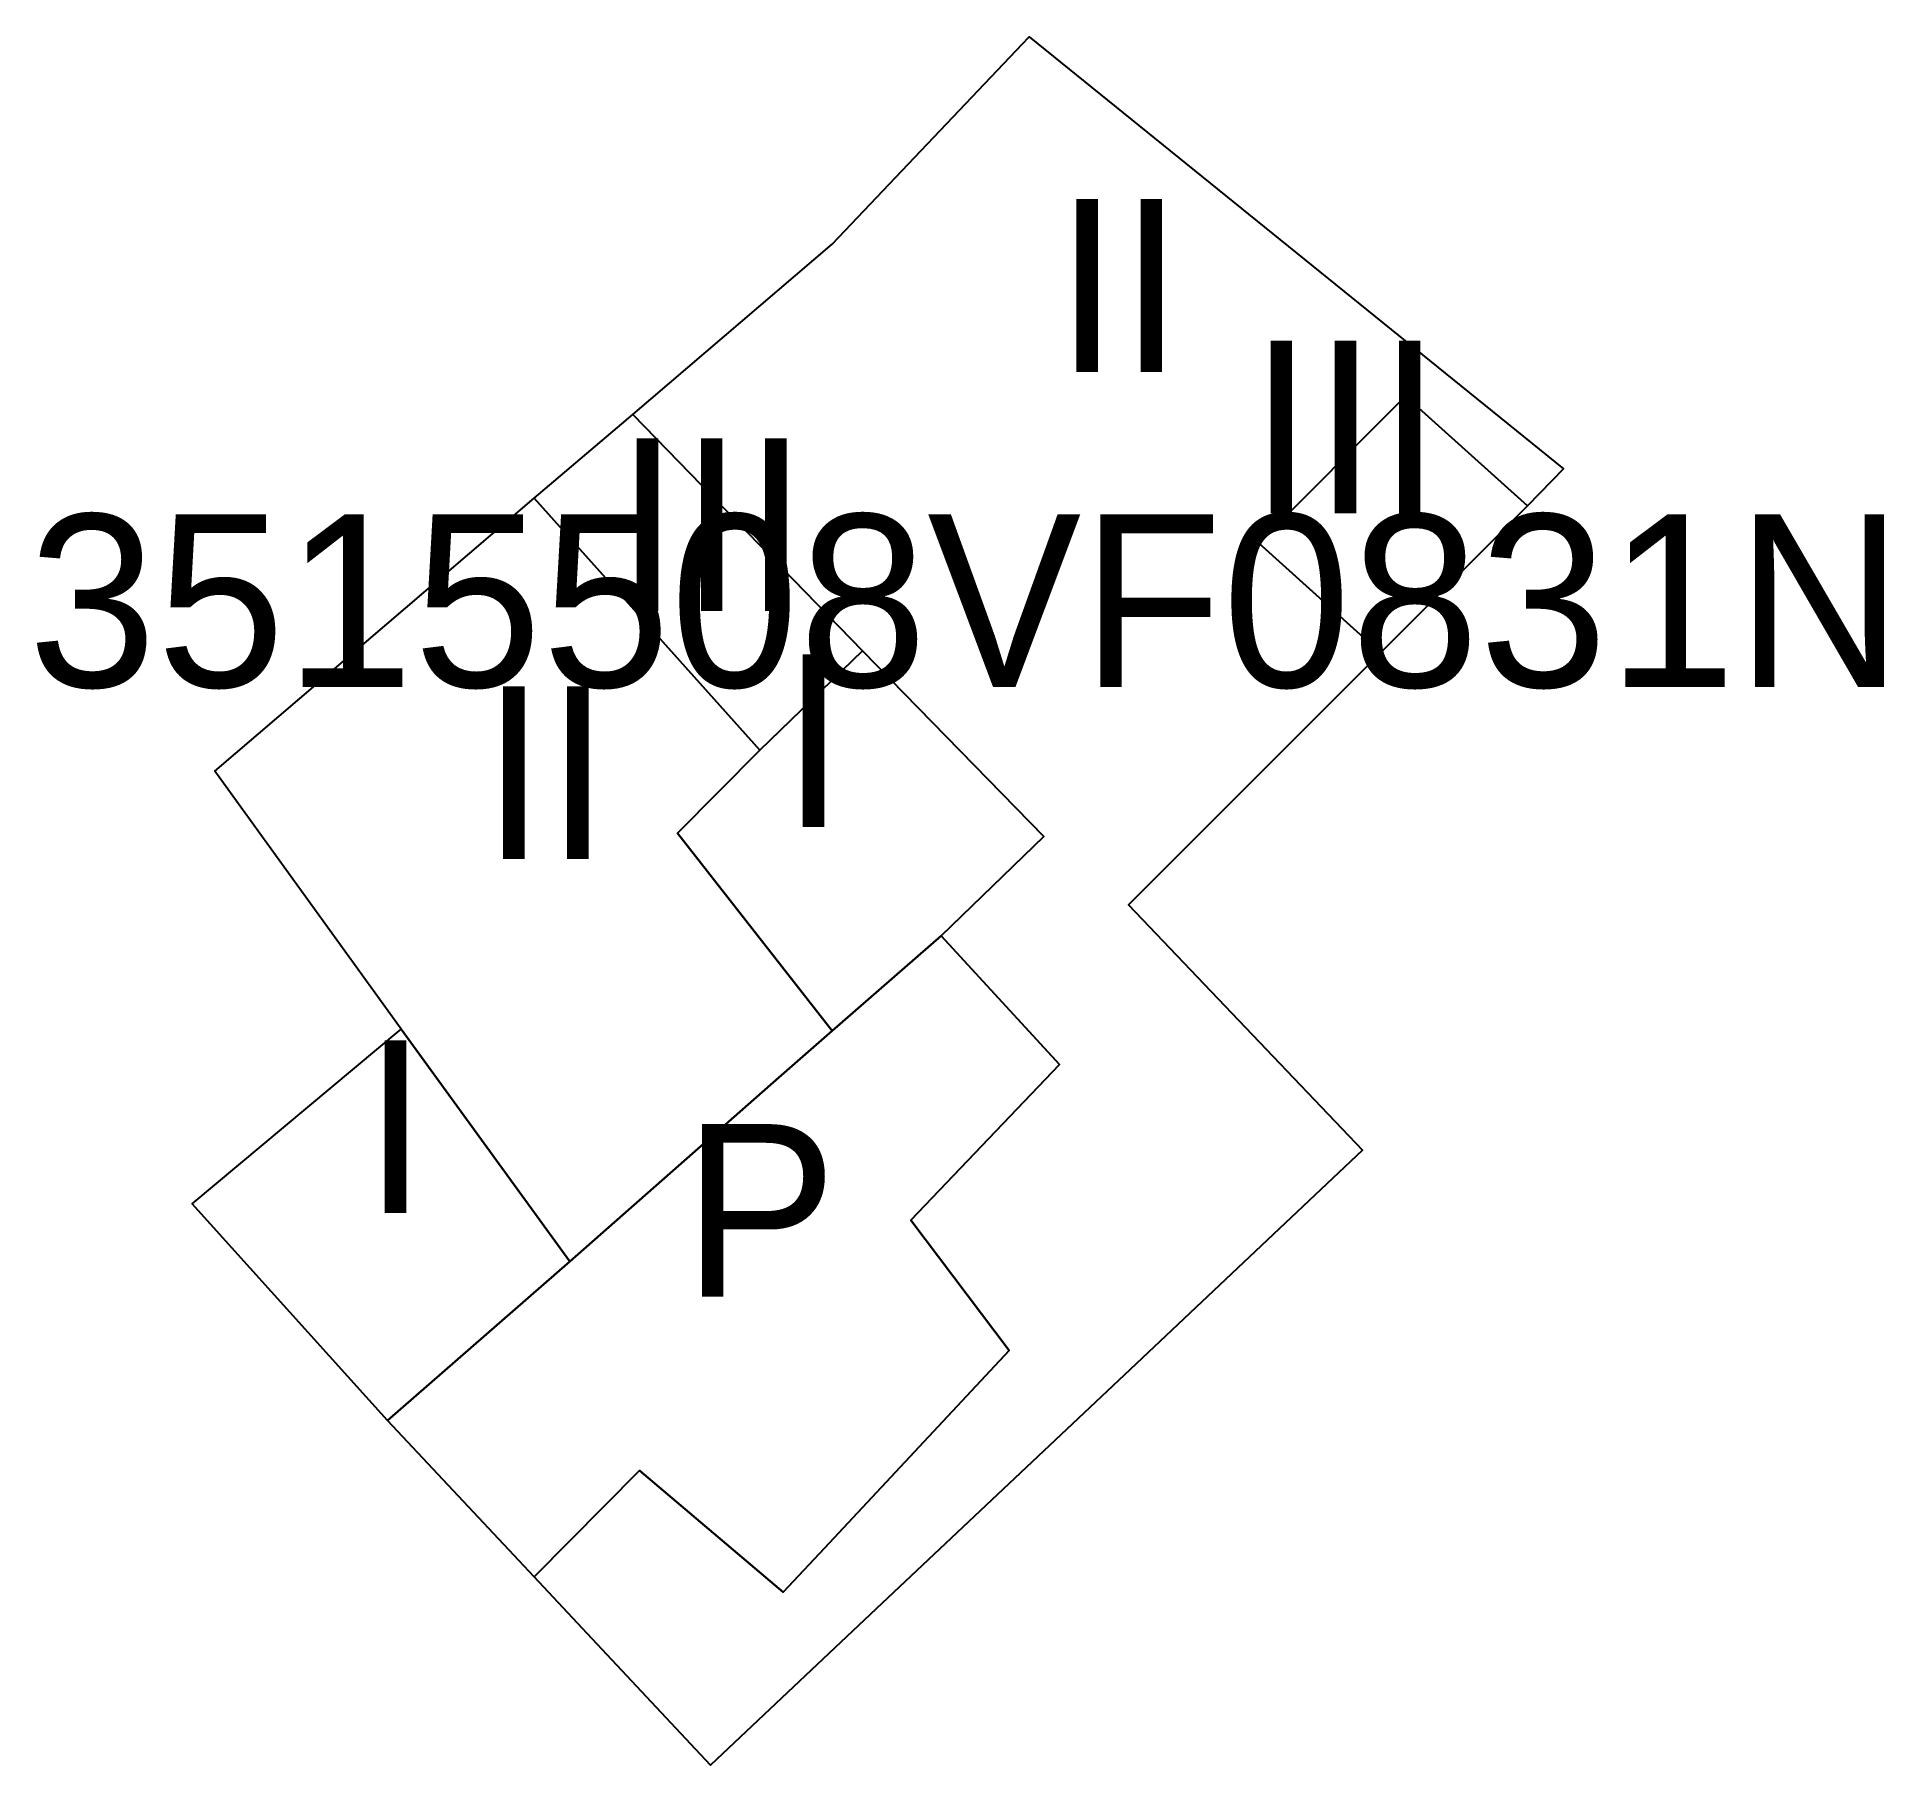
# Model space of a CAD drawing. Extents: x 403461.8 to 403483.2, y 4081364.3 to 4081384.4.
import ezdxf
from ezdxf.enums import TextEntityAlignment as Align

# ---------------------------------------------------------------- set-up
doc = ezdxf.new("R2010")
doc.units = 0
for name, color, linetype in [('Construccion', 6, 'CONTINUOUS'), ('Parcela', 7, 'CONTINUOUS'), ('RefCatastral', 7, 'CONTINUOUS'), ('txtConstru', 6, 'CONTINUOUS')]:
    doc.layers.add(name, color=color, linetype=linetype)

msp = doc.modelspace()

# ---------------------------------------------------------------- linework, layer by layer
at = {"layer": 'Construccion'}
for points in [[(403468.686, 4081379.988), (403470.9965, 4081381.958), (403473.2765, 4081384.358), (403479.4665, 4081379.358), (403479.0465, 4081378.928), (403477.6365, 4081380.198), (403475.9365, 4081378.498), (403477.3465, 4081377.228), (403474.4265, 4081374.308), (403477.1365, 4081371.468), (403474.4465, 4081368.928), (403471.5065, 4081366.158), (403469.5865, 4081364.348), (403468.106, 4081365.928), (403467.546, 4081366.528), (403468.766, 4081367.758), (403470.4265, 4081366.348), (403470.9065, 4081366.858), (403473.0465, 4081369.148), (403471.9065, 4081370.658), (403473.6265, 4081372.458), (403472.2565, 4081373.948), (403473.4465, 4081375.098), (403471.3465, 4081377.248), (403468.686, 4081379.988)], [(403477.3465, 4081377.228), (403475.9365, 4081378.498), (403477.6365, 4081380.198), (403479.0465, 4081378.928), (403477.3465, 4081377.228)], [(403467.546, 4081379.018), (403468.686, 4081379.988), (403471.3465, 4081377.248), (403470.1565, 4081376.098), (403467.546, 4081379.018)], [(403467.546, 4081379.018), (403470.1565, 4081376.098), (403469.206, 4081375.138), (403470.9965, 4081372.848), (403470.3765, 4081372.308), (403467.956, 4081370.178), (403466.006, 4081372.868), (403463.846, 4081375.858), (403467.546, 4081379.018)], [(403470.1565, 4081376.098), (403471.3465, 4081377.248), (403473.4465, 4081375.098), (403472.2565, 4081373.948), (403470.9965, 4081372.848), (403469.206, 4081375.138), (403470.1565, 4081376.098)], [(403470.9965, 4081372.848), (403472.2565, 4081373.948), (403473.6265, 4081372.458), (403471.9065, 4081370.658), (403473.0465, 4081369.148), (403470.9065, 4081366.858), (403470.4265, 4081366.348), (403468.766, 4081367.758), (403467.546, 4081366.528), (403465.846, 4081368.338), (403467.956, 4081370.178), (403470.3765, 4081372.308), (403470.9965, 4081372.848)], [(403463.586, 4081370.848), (403466.006, 4081372.868), (403467.956, 4081370.178), (403465.846, 4081368.338), (403463.586, 4081370.848)]]:
    msp.add_lwpolyline(points, dxfattribs=at)
at = {"layer": 'Parcela'}
msp.add_lwpolyline([(403468.686, 4081379.988), (403470.9965, 4081381.958), (403473.2765, 4081384.358), (403479.4665, 4081379.358), (403479.0465, 4081378.928), (403477.3465, 4081377.228), (403474.4265, 4081374.308), (403477.1365, 4081371.468), (403474.4465, 4081368.928), (403471.5065, 4081366.158), (403469.5865, 4081364.348), (403468.106, 4081365.928), (403467.546, 4081366.528), (403465.846, 4081368.338), (403463.586, 4081370.848), (403466.006, 4081372.868), (403463.846, 4081375.858), (403467.546, 4081379.018), (403468.686, 4081379.988)], dxfattribs=at)

# ---------------------------------------------------------------- texts
at = {"layer": 'RefCatastral'}
msp.add_text('3515508VF0831N', height=2, dxfattribs=at).set_placement((403472.54, 4081376.23), align=Align.BOTTOM_CENTER)
at = {"layer": 'txtConstru'}
for s, p in [('II', (403474.32, 4081379.88)), ('III', (403476.94, 4081378.24)), ('III', (403469.6, 4081377.11)), ('I', (403470.78, 4081374.61)), ('II', (403467.68, 4081374.24)), ('I', (403465.94, 4081370.14)), ('P', (403470.16, 4081369.17))]:
    msp.add_text(s, height=2, dxfattribs=at).set_placement(p, align=Align.BOTTOM_CENTER)

doc.saveas('drawing.dxf')
